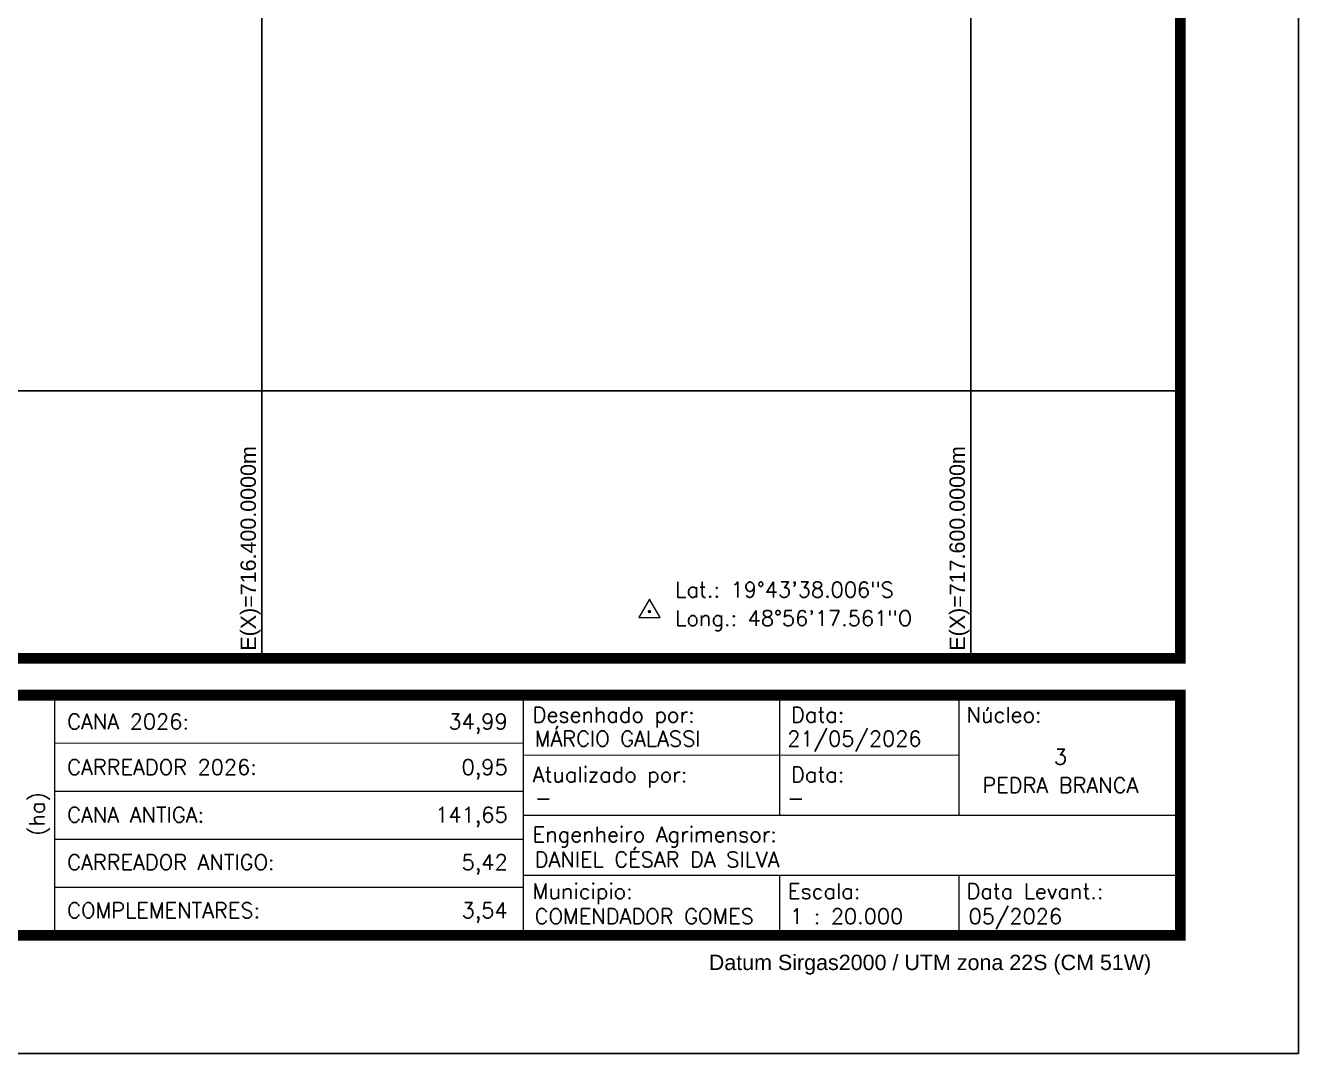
# Model space of a CAD drawing. Extents: x 713955 to 718155, y 7814478 to 7820418.
# Drawn here: x 716000 to 718155, y 7814478 to 7816218 of the extents above; entities that cross this region are included whole.
import ezdxf
from ezdxf.enums import TextEntityAlignment as Align

# ---------------------------------------------------------------- set-up
doc = ezdxf.new("R2010")
doc.units = 0
doc.linetypes.add('CONTINUO', pattern=[0])
doc.linetypes.add('LIN0', pattern=[0])
doc.layers.add('MALHA', color=253, linetype='Continuous', lineweight=13)
doc.layers.add('MARGEM', color=7, linetype='CONTINUO')
doc.layers.add('texto', color=7, linetype='Continuous')
doc.styles.add('marcelo', font='arial.ttf')
doc.styles.add('SIMPLEX', font='simplex', dxfattribs={"height": 0.2})
doc.styles.get("Standard").update_dxf_attribs({"font": 'arial.ttf'})

msp = doc.modelspace()

# ---------------------------------------------------------------- linework, layer by layer
at = {"color": 8}
for p, q in [((717600, 7815147.1), (717600, 7818439.2)), ((716400, 7815147.1), (716400, 7816754.6)), ((714154.6, 7815600), (717954.6, 7815600))]:
    msp.add_line(p, q, dxfattribs=at)
at = {"layer": 'MARGEM', "color": 174, "linetype": 'LIN0', "flags": 128}
msp.add_lwpolyline([(718154.6, 7814478.3), (718154.6, 7820418.3), (713954.6, 7820418.3), (713954.6, 7814478.3)], close=True, dxfattribs=at)
at = {"layer": 'MARGEM', "color": 174, "linetype": 'LIN0', "const_width": 18.2, "flags": 128}
for points in [[(717954.6, 7815147.1), (717954.6, 7820218.3), (714154.6, 7820218.3), (714154.6, 7815147.1)], [(714154.6, 7815084.9), (717954.6, 7815084.9), (717954.6, 7814678.3), (714154.6, 7814678.3)]]:
    msp.add_lwpolyline(points, close=True, dxfattribs=at)
at = {"layer": 'MARGEM', "color": 174, "linetype": 'LIN0', "const_width": 2.02, "flags": 128}
for points in [[(716049.3, 7815084.9), (716049.3, 7814683.3)], [(716842.6, 7815084.9), (716842.6, 7814683.3)], [(717276.5, 7814881.6), (717276.5, 7815084.9)], [(717580, 7814881.6), (717580, 7815084.9)], [(716049.3, 7815003.6), (716842.6, 7815003.6)], [(716842.6, 7814983.3), (717580, 7814983.3)], [(716049.3, 7814922.3), (716842.6, 7814922.3)], [(716842.6, 7814881.6), (717954.9, 7814881.6)], [(716049.3, 7814841), (716842.6, 7814841)], [(716842.6, 7814780), (717954.7, 7814780)], [(717276.5, 7814780), (717276.5, 7814679.3)], [(717580, 7814780), (717580, 7814679.3)], [(716049.3, 7814759.6), (716842.6, 7814759.6)]]:
    msp.add_lwpolyline(points, dxfattribs=at)
at = {"layer": 'texto', "color": 7, "lineweight": 9, "flags": 128}
msp.add_lwpolyline([(717038, 7815216.1), (717074.1, 7815216.1), (717056, 7815247.4)], close=True, dxfattribs=at)
at = {"layer": 'texto', "color": 7, "lineweight": 9, "const_width": 2.83, "flags": 128}
msp.add_lwpolyline([(717054.6, 7815226.5, -1), (717057.5, 7815226.5, -1)], format="xyb", close=True, dxfattribs=at)

# ---------------------------------------------------------------- texts
at = {"layer": 'MALHA'}
for s, p in [('E(X)=716.400.0000m', (716376.9, 7815506.4)), ('E(X)=717.600.0000m', (717576.9, 7815506.4))]:
    msp.add_text(s, height=26, rotation=90, dxfattribs=at).set_placement(p, align=Align.MIDDLE_RIGHT)
at = {"layer": 'MARGEM', "color": 7, "linetype": 'Continuous', "style": 'SIMPLEX'}
for s, p in [('CANA 2026:', (716070.6, 7815053.2)), ('MÁRCIO GALASSI', (716861.8, 7815024.3)), ('21/05/2026', (717289.2, 7815024.3)), ('CARREADOR 2026:', (716070.6, 7814976.2)), ('CANA ANTIGA:', (716070.6, 7814895.6)), ('-', (716861.8, 7814923.5)), ('-', (717289.2, 7814923.5)), ('CARREADOR ANTIGO:', (716070.6, 7814815.1)), ('DANIEL CÉSAR DA SILVA', (716861.8, 7814819.8)), ('COMPLEMENTARES:', (716070.6, 7814733.7)), ('COMENDADOR GOMES', (716861.8, 7814723.6)), ('1 : 20.000', (717293.9, 7814723.6)), ('05/2026', (717596.1, 7814723.6))]:
    msp.add_text(s, height=26, dxfattribs=at).set_placement(p, align=Align.TOP_LEFT)
for s, p in [('34,99', (716816, 7815053.2)), ('0,95', (716816, 7814976.2)), ('141,65', (716816, 7814895.6)), ('5,42', (716816, 7814815.1)), ('3,54', (716816, 7814733.7))]:
    msp.add_text(s, height=26, dxfattribs=at).set_placement(p, align=Align.TOP_RIGHT)
at = {"layer": 'MARGEM', "color": 7, "linetype": 'Continuous', "lineweight": 9}
for s, style, p in [('Desenhado por:', 'SIMPLEX', (716858.4, 7815064.7)), ('Data:', 'SIMPLEX', (717295.7, 7815064.7)), ('Núcleo:', 'SIMPLEX', (717592.7, 7815064.7)), ('Atualizado por:', 'SIMPLEX', (716858.4, 7814963.5)), ('Data:', 'SIMPLEX', (717295.7, 7814963.5)), ('Engenheiro Agrimensor:', 'SIMPLEX', (716858.4, 7814862.2)), ('Municipio:', 'SIMPLEX', (716858.4, 7814766)), ('Escala:', 'SIMPLEX', (717290.5, 7814766)), ('Data Levant.:', 'SIMPLEX', (717592.7, 7814766)), ('Datum Sirgas2000 / UTM zona 22S (CM 51W)', 'marcelo', (717156.4, 7814645.6))]:
    msp.add_text(s, height=26, dxfattribs=dict(at, style=style)).set_placement(p, align=Align.TOP_LEFT)
at = {"layer": 'MARGEM', "color": 7, "linetype": 'Continuous', "style": 'SIMPLEX'}
for s, p in [('3', (717751.6, 7814980.6)), ('PEDRA BRANCA', (717751.6, 7814932.6))]:
    msp.add_text(s, height=26, dxfattribs=at).set_placement(p, align=Align.MIDDLE_CENTER)
msp.add_text('(ha)', height=26, rotation=90, dxfattribs=at).set_placement((716019.4, 7814883.7), align=Align.MIDDLE_CENTER)
at = {"layer": 'texto', "linetype": 'ByBlock', "style": 'SIMPLEX'}
for s, p in [('Lat.: 19°43\'38.006"S', (717099.7, 7815250.5, 1313.5)), ('Long.: 48°56\'17.561"O', (717099.7, 7815202.2, 1313.5))]:
    msp.add_text(s, height=26, dxfattribs=at).set_placement(p)

doc.saveas('drawing.dxf')
